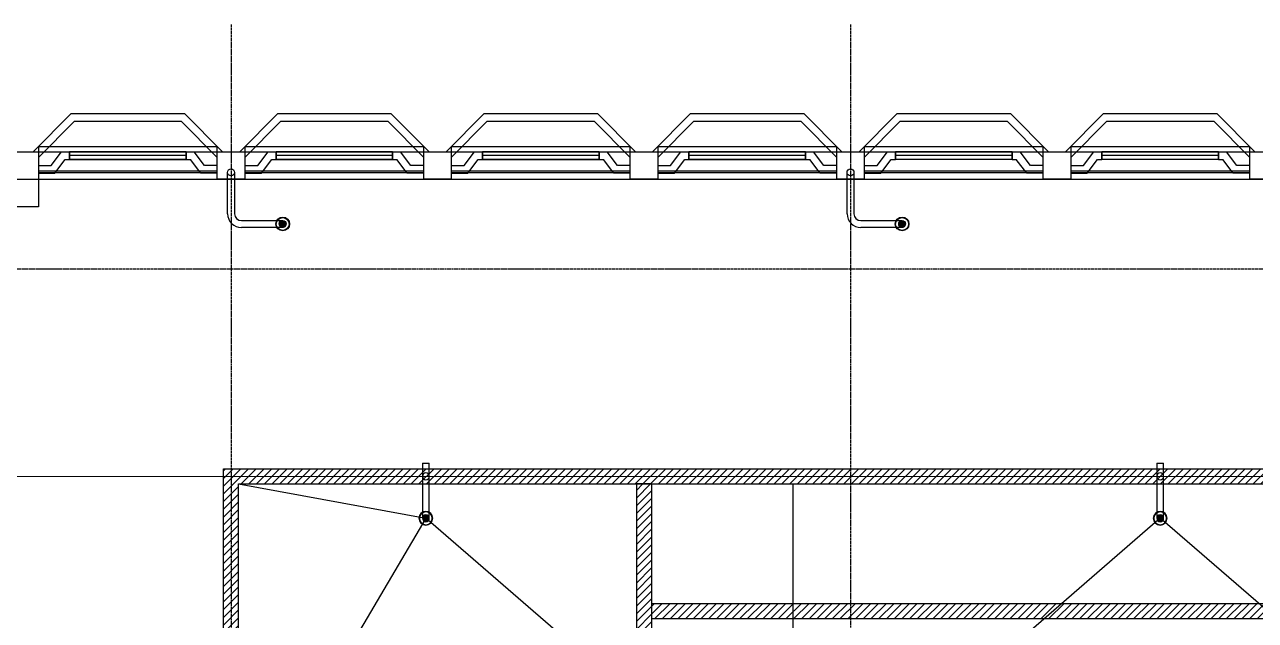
# Model space of a CAD drawing. Header units: millimetres. Extents: x -27283 to 25217, y -11774 to 11826.
# Drawn here: x -17533 to 350, y 3161 to 11826 of the extents above; entities that cross this region are included whole.
import ezdxf

# ---------------------------------------------------------------- set-up
doc = ezdxf.new("R2010")
doc.units = ezdxf.units.MM
doc.linetypes.add('PCENTRE', pattern=[50.8, 31.75, -6.35, 6.35, -6.35])
doc.linetypes.add('PCENTRE2', pattern=[28.575, 19.05, -3.175, 3.175, -3.175])
for name, color, linetype in [('Boundaries_and_building_grids', 140, 'PCENTRE2'), ('Columns_conc_steel_timber', 5, 'Continuous'), ('Eleventh Floor - Doors Windows and Openings', 1, 'Continuous'), ('Eleventh Floor - General', 1, 'Continuous'), ('Eleventh Floor - Structural Members', 7, 'Continuous'), ('Eleventh Floor - Walls', 1, 'Continuous'), ('Lift Motor Room Roof - Piped Services', 7, 'Continuous'), ('Lift Motor Room Roof - Roofs', 7, 'Continuous'), ('Rain_and_storm_water', 1, 'Continuous'), ('Roof - Piped Services', 7, 'Continuous'), ('Roof - Roofs', 7, 'Continuous'), ('Roof - Walls', 7, 'Continuous'), ('Tenth Floor - Doors Windows and Openings', 7, 'Continuous')]:
    doc.layers.add(name, color=color, linetype=linetype)
pattern_1 = [(0, (-13468.7696, -115.976), (0, 6.25), [])]

# ---------------------------------------------------------------- blocks, each defined once
blk = doc.blocks.new('LH RW Outlet')
at = {"layer": 'Roof - Piped Services', "linetype": 'Continuous'}
h = blk.add_hatch(dxfattribs=at)
h.set_pattern_fill('lines', color=2, scale=6.25, style=0)
h.set_pattern_definition(pattern_1)
h.paths.add_polyline_path([(700, -750, -1), (800, -750, -1)])
at = {"layer": 'Roof - Piped Services', "color": 4, "linetype": 'Continuous', "lineweight": -3}
for p, q in [((-50, -600), (-50, 0)), ((50, 0), (50, -600)), ((150, -700), (750, -700)), ((750, -800), (150, -800))]:
    blk.add_line(p, q, dxfattribs=at)
at = {"layer": 'Roof - Piped Services', "color": 4, "linetype": 'Continuous'}
blk.add_circle((750, -750), 100, dxfattribs=at)
at = {"layer": 'Roof - Piped Services', "color": 1, "linetype": 'Continuous'}
for radius in [93.8, 50]:
    blk.add_circle((750, -750), radius, dxfattribs=at)
at = {"layer": 'Roof - Piped Services', "color": 2, "linetype": 'Continuous'}
blk.add_circle((750, -750), 50, dxfattribs=at)
at = {"layer": 'Roof - Piped Services', "color": 4, "linetype": 'Continuous', "lineweight": -3}
for radius in [200, 100]:
    blk.add_arc((150, -600), radius, 180, 270, dxfattribs=at)
blk = doc.blocks.new('RW Outlet upper')
at = {"layer": 'Lift Motor Room Roof - Piped Services', "linetype": 'Continuous'}
h = blk.add_hatch(dxfattribs=at)
h.set_pattern_fill('lines', color=2, scale=6.25, style=0)
h.set_pattern_definition(pattern_1)
h.paths.add_polyline_path([(700, -750, -1), (800, -750, -1)])
at = {"layer": 'Lift Motor Room Roof - Piped Services', "color": 4, "linetype": 'Continuous', "lineweight": -3}
for p, q in [((700, -140, -4080), (700, 50, -4080)), ((800, 50, -4080), (700, 50, -4080)), ((800, 50, -4080), (800, -140, -4080)), ((700, -750), (700, -140)), ((800, -140), (800, -750))]:
    blk.add_line(p, q, dxfattribs=at)
blk.add_circle((750, -140, -4080), 50, dxfattribs=at)
blk.add_circle((750, -140, -4080), 50, dxfattribs=at)
at = {"layer": 'Lift Motor Room Roof - Piped Services', "color": 4, "linetype": 'Continuous'}
blk.add_circle((750, -750), 100, dxfattribs=at)
at = {"layer": 'Lift Motor Room Roof - Piped Services', "color": 1, "linetype": 'Continuous'}
for radius in [93.8, 50]:
    blk.add_circle((750, -750), radius, dxfattribs=at)
at = {"layer": 'Lift Motor Room Roof - Piped Services', "color": 2, "linetype": 'Continuous'}
blk.add_circle((750, -750), 50, dxfattribs=at)

msp = doc.modelspace()

# ---------------------------------------------------------------- hatches: boundary and pattern name
at = {"layer": 'Roof - Walls', "linetype": 'Continuous', "lineweight": -3}
h = msp.add_hatch(dxfattribs=at)
h.set_pattern_fill('ANSI31', color=8, scale=25)
h.paths.add_polyline_path([(-14643, 5366), (12577, 5366), (12577, -5314), (-14643, -5314)])
h.paths.add_polyline_path([(-14423, 5146), (12357, 5146), (12357, -5094), (-14423, -5094)])
h = msp.add_hatch(dxfattribs=at)
h.set_pattern_fill('ANSI31', color=8, scale=25)
h.paths.add_polyline_path([(-8423, 5146), (-8423, -5094), (-8643, -5094), (-8643, 5146)])
h = msp.add_hatch(dxfattribs=at)
h.set_pattern_fill('ANSI31', color=8, scale=25)
h.paths.add_polyline_path([(-8423, 3407), (6357, 3407), (6357, 3187), (-8423, 3187)])

# ---------------------------------------------------------------- linework, layer by layer
at = {"layer": 'Boundaries_and_building_grids', "color": 140, "linetype": 'PCENTRE', "lineweight": -3}
for p, q in [((-14533, 11826), (-14533, -11774)), ((-5533, 11826), (-5533, -11774)), ((-27283, 8276), (25217, 8276))]:
    msp.add_line(p, q, dxfattribs=at)
at = {"layer": 'Columns_conc_steel_timber', "color": 5, "linetype": 'Continuous', "elevation": 37950}
for points in [[(-17733, 9976), (-17333, 9976), (-17333, 9176), (-17733, 9176), (-17733, 9976)], [(-14333, 9576), (-14733, 9576), (-14733, 9976), (-14333, 9976), (-14333, 9576)], [(-11333, 9576), (-11733, 9576), (-11733, 9976), (-11333, 9976), (-11333, 9576)], [(-8333, 9576), (-8733, 9576), (-8733, 9976), (-8333, 9976), (-8333, 9576)], [(-5333, 9576), (-5733, 9576), (-5733, 9976), (-5333, 9976), (-5333, 9576)], [(-2333, 9576), (-2733, 9576), (-2733, 9976), (-2333, 9976), (-2333, 9576)], [(667, 9576), (267, 9576), (267, 9976), (667, 9976), (667, 9576)]]:
    msp.add_lwpolyline(points, dxfattribs=at)
at = {"layer": 'Eleventh Floor - Doors Windows and Openings', "color": 1, "linetype": 'Continuous'}
for p, q in [((-16880, 9866, 37950), (-16880, 9976, 37950)), ((-15186, 9976, 37950), (-16880, 9976, 37950)), ((-15186, 9921, 37950), (-16880, 9921, 37950)), ((-15186, 9866, 37950), (-16880, 9866, 37950)), ((-15186, 9866, 37950), (-15186, 9976, 37950)), ((-13880, 9866, 37950), (-13880, 9976, 37950)), ((-12186, 9976, 37950), (-13880, 9976, 37950)), ((-12186, 9921, 37950), (-13880, 9921, 37950)), ((-12186, 9866, 37950), (-13880, 9866, 37950)), ((-12186, 9866, 37950), (-12186, 9976, 37950)), ((-9186, 9976, 37950), (-10880, 9976, 37950)), ((-10880, 9866, 37950), (-10880, 9976, 37950)), ((-9186, 9921, 37950), (-10880, 9921, 37950)), ((-9186, 9866, 37950), (-10880, 9866, 37950)), ((-9186, 9866, 37950), (-9186, 9976, 37950)), ((-6186, 9976, 37950), (-7880, 9976, 37950)), ((-7880, 9866, 37950), (-7880, 9976, 37950)), ((-6186, 9921, 37950), (-7880, 9921, 37950)), ((-6186, 9866, 37950), (-7880, 9866, 37950)), ((-6186, 9866, 37950), (-6186, 9976, 37950)), ((-3186, 9976, 37950), (-4880, 9976, 37950)), ((-4880, 9866, 37950), (-4880, 9976, 37950)), ((-3186, 9921, 37950), (-4880, 9921, 37950)), ((-3186, 9866, 37950), (-4880, 9866, 37950)), ((-3186, 9866, 37950), (-3186, 9976, 37950)), ((-186, 9976, 37950), (-1880, 9976, 37950)), ((-1880, 9866, 37950), (-1880, 9976, 37950)), ((-186, 9921, 37950), (-1880, 9921, 37950)), ((-186, 9866, 37950), (-1880, 9866, 37950)), ((-186, 9866, 37950), (-186, 9976, 37950))]:
    msp.add_line(p, q, dxfattribs=at)
at = {"layer": 'Eleventh Floor - General', "color": 1, "linetype": 'Continuous', "lineweight": 0}
msp.add_xline((-11653, 5256, 37950), (1, 0), dxfattribs=at)
at = {"layer": 'Eleventh Floor - Structural Members', "color": 5, "linetype": 'Continuous', "elevation": 37950}
for points in [[(-17733, 9976), (-17333, 9976), (-17333, 9176), (-17733, 9176), (-17733, 9976)], [(-14333, 9576), (-14733, 9576), (-14733, 9976), (-14333, 9976), (-14333, 9576)], [(-11333, 9576), (-11733, 9576), (-11733, 9976), (-11333, 9976), (-11333, 9576)], [(-8333, 9576), (-8733, 9576), (-8733, 9976), (-8333, 9976), (-8333, 9576)], [(-5333, 9576), (-5733, 9576), (-5733, 9976), (-5333, 9976), (-5333, 9576)], [(-2333, 9576), (-2733, 9576), (-2733, 9976), (-2333, 9976), (-2333, 9576)], [(667, 9576), (267, 9576), (267, 9976), (667, 9976), (667, 9576)]]:
    msp.add_lwpolyline(points, dxfattribs=at)
at = {"layer": 'Eleventh Floor - Walls', "color": 3, "linetype": 'Continuous'}
for p, q in [((-17408, 9976, 37950), (-16856, 10531, 37950)), ((-17333, 9894, 37950), (-16810, 10421, 37950)), ((-16856, 10531, 37950), (-15210, 10531, 37950)), ((-16810, 10421, 37950), (-15256, 10421, 37950)), ((-14733, 9894, 37950), (-15256, 10421, 37950)), ((-14657, 9976, 37950), (-15210, 10531, 37950)), ((-14408, 9976, 37950), (-13856, 10531, 37950)), ((-14333, 9894, 37950), (-13810, 10421, 37950)), ((-13856, 10531, 37950), (-12210, 10531, 37950)), ((-13810, 10421, 37950), (-12256, 10421, 37950)), ((-11733, 9894, 37950), (-12256, 10421, 37950)), ((-11657, 9976, 37950), (-12210, 10531, 37950)), ((-11408, 9976, 37950), (-10856, 10531, 37950)), ((-11333, 9894, 37950), (-10810, 10421, 37950)), ((-10856, 10531, 37950), (-9210, 10531, 37950)), ((-10810, 10421, 37950), (-9256, 10421, 37950)), ((-8733, 9894, 37950), (-9256, 10421, 37950)), ((-8657, 9976, 37950), (-9210, 10531, 37950)), ((-8408, 9976, 37950), (-7856, 10531, 37950)), ((-8333, 9894, 37950), (-7810, 10421, 37950)), ((-7856, 10531, 37950), (-6210, 10531, 37950)), ((-7810, 10421, 37950), (-6256, 10421, 37950)), ((-5733, 9894, 37950), (-6256, 10421, 37950)), ((-5657, 9976, 37950), (-6210, 10531, 37950)), ((-5408, 9976, 37950), (-4856, 10531, 37950)), ((-5333, 9894, 37950), (-4810, 10421, 37950)), ((-4856, 10531, 37950), (-3210, 10531, 37950)), ((-4810, 10421, 37950), (-3256, 10421, 37950)), ((-2733, 9894, 37950), (-3256, 10421, 37950)), ((-2657, 9976, 37950), (-3210, 10531, 37950)), ((-2408, 9976, 37950), (-1856, 10531, 37950)), ((-2333, 9894, 37950), (-1810, 10421, 37950)), ((-1856, 10531, 37950), (-210, 10531, 37950)), ((-1810, 10421, 37950), (-256, 10421, 37950)), ((267, 9894, 37950), (-256, 10421, 37950)), ((343, 9976, 37950), (-210, 10531, 37950)), ((-17146, 9776, 37950), (-16996, 9976, 37950)), ((-17092, 9666, 37950), (-16942, 9866, 37950)), ((-16996, 9976, 37950), (-15070, 9976, 37950)), ((-16942, 9866, 37950), (-15124, 9866, 37950)), ((-16880, 9976, 37950), (-16880, 9866, 37950)), ((-15186, 9976, 37950), (-15186, 9866, 37950)), ((-14973, 9666, 37950), (-15124, 9866, 37950)), ((-14919, 9776, 37950), (-15070, 9976, 37950)), ((-14146, 9776, 37950), (-13996, 9976, 37950)), ((-14092, 9666, 37950), (-13942, 9866, 37950)), ((-13996, 9976, 37950), (-12070, 9976, 37950)), ((-13942, 9866, 37950), (-12124, 9866, 37950)), ((-13880, 9976, 37950), (-13880, 9866, 37950)), ((-12186, 9976, 37950), (-12186, 9866, 37950)), ((-11973, 9666, 37950), (-12124, 9866, 37950)), ((-11919, 9776, 37950), (-12070, 9976, 37950)), ((-11146, 9776, 37950), (-10996, 9976, 37950)), ((-11092, 9666, 37950), (-10942, 9866, 37950)), ((-10996, 9976, 37950), (-9070, 9976, 37950)), ((-10942, 9866, 37950), (-9124, 9866, 37950)), ((-10880, 9976, 37950), (-10880, 9866, 37950)), ((-9186, 9976, 37950), (-9186, 9866, 37950)), ((-8973, 9666, 37950), (-9124, 9866, 37950)), ((-8919, 9776, 37950), (-9070, 9976, 37950)), ((-8146, 9776, 37950), (-7996, 9976, 37950)), ((-8092, 9666, 37950), (-7942, 9866, 37950)), ((-7996, 9976, 37950), (-6070, 9976, 37950)), ((-7942, 9866, 37950), (-6124, 9866, 37950)), ((-7880, 9976, 37950), (-7880, 9866, 37950)), ((-6186, 9976, 37950), (-6186, 9866, 37950)), ((-5973, 9666, 37950), (-6124, 9866, 37950)), ((-5919, 9776, 37950), (-6070, 9976, 37950)), ((-5146, 9776, 37950), (-4996, 9976, 37950)), ((-5092, 9666, 37950), (-4942, 9866, 37950)), ((-4996, 9976, 37950), (-4880, 9976, 37950)), ((-4942, 9866, 37950), (-4880, 9866, 37950)), ((-4880, 9976, 37950), (-4880, 9866, 37950)), ((-3186, 9976, 37950), (-3186, 9866, 37950)), ((-3186, 9976, 37950), (-3070, 9976, 37950)), ((-3186, 9866, 37950), (-3124, 9866, 37950)), ((-2973, 9666, 37950), (-3124, 9866, 37950)), ((-2919, 9776, 37950), (-3070, 9976, 37950)), ((-2146, 9776, 37950), (-1996, 9976, 37950)), ((-2092, 9666, 37950), (-1942, 9866, 37950)), ((-1996, 9976, 37950), (-1880, 9976, 37950)), ((-1942, 9866, 37950), (-1880, 9866, 37950)), ((-1880, 9976, 37950), (-1880, 9866, 37950)), ((-186, 9976, 37950), (-186, 9866, 37950)), ((-186, 9976, 37950), (-70, 9976, 37950)), ((-186, 9866, 37950), (-124, 9866, 37950)), ((27, 9666, 37950), (-124, 9866, 37950)), ((81, 9776, 37950), (-70, 9976, 37950)), ((-17333, 9776, 37950), (-17146, 9776, 37950)), ((-17333, 9666, 37950), (-17092, 9666, 37950)), ((-14733, 9666, 37950), (-14973, 9666, 37950)), ((-14733, 9776, 37950), (-14919, 9776, 37950)), ((-14333, 9776, 37950), (-14146, 9776, 37950)), ((-14333, 9666, 37950), (-14092, 9666, 37950)), ((-11733, 9666, 37950), (-11973, 9666, 37950)), ((-11733, 9776, 37950), (-11919, 9776, 37950)), ((-11333, 9776, 37950), (-11146, 9776, 37950)), ((-11333, 9666, 37950), (-11092, 9666, 37950)), ((-8733, 9666, 37950), (-8973, 9666, 37950)), ((-8733, 9776, 37950), (-8919, 9776, 37950)), ((-8333, 9776, 37950), (-8146, 9776, 37950)), ((-8333, 9666, 37950), (-8092, 9666, 37950)), ((-5733, 9666, 37950), (-5973, 9666, 37950)), ((-5733, 9776, 37950), (-5919, 9776, 37950)), ((-5333, 9776, 37950), (-5146, 9776, 37950)), ((-5333, 9666, 37950), (-5092, 9666, 37950)), ((-2733, 9666, 37950), (-2973, 9666, 37950)), ((-2733, 9776, 37950), (-2919, 9776, 37950)), ((-2333, 9776, 37950), (-2146, 9776, 37950)), ((-2333, 9666, 37950), (-2092, 9666, 37950)), ((267, 9666, 37950), (27, 9666, 37950)), ((267, 9776, 37950), (81, 9776, 37950))]:
    msp.add_line(p, q, dxfattribs=at)
at = {"layer": 'Lift Motor Room Roof - Roofs', "color": 4, "linetype": 'Continuous', "lineweight": -3}
for p, q in [((-14643, 5366, 46830), (12577, 5366, 46830)), ((-14643, -5314, 46830), (-14643, 5366, 46830))]:
    msp.add_line(p, q, dxfattribs=at)
at = {"layer": 'Lift Motor Room Roof - Roofs', "color": 3, "linetype": 'Continuous', "lineweight": -3}
for p, q in [((-14423, 5146, 46830), (12357, 5146, 46830)), ((-14423, -5094, 46830), (-14423, 5146, 46830))]:
    msp.add_line(p, q, dxfattribs=at)
at = {"layer": 'Lift Motor Room Roof - Roofs', "color": 1, "linetype": 'Continuous', "lineweight": -3}
for p, q in [((-14423, 5146, 46830), (-11703, 4646, 46830)), ((-6368, -5094, 46830), (-6368, 5146, 46830)), ((-11703, 4646, 46830), (-14423, 26, 46830)), ((-6368, 26, 46830), (-11703, 4646, 46830)), ((-1033, 4646, 46830), (-6368, 26, 46830)), ((4302, 26, 46830), (-1033, 4646, 46830))]:
    msp.add_line(p, q, dxfattribs=at)
at = {"layer": 'Roof - Roofs', "color": 3, "linetype": 'Continuous', "lineweight": -3}
for p, q in [((-25233, 9976, 42250), (23167, 9976, 42250)), ((-24833, 9576, 42250), (22767, 9576, 42250))]:
    msp.add_line(p, q, dxfattribs=at)
at = {"layer": 'Roof - Roofs', "color": 4, "linetype": 'Continuous', "lineweight": -3}
for centre in [(-14533, 9676, 42250), (-5533, 9676, 42250)]:
    msp.add_circle(centre, 50, dxfattribs=at)
at = {"layer": 'Roof - Walls', "color": 3, "linetype": 'Continuous', "lineweight": -3}
for p, q in [((-8643, 5146, 42250), (-8643, -5094, 42250)), ((-8423, 5146, 42250), (-8643, 5146, 42250)), ((-8423, 5146, 42250), (-8423, -5094, 42250)), ((-8423, 5146, 42250), (-8423, 5146, 42250)), ((-8423, 3407, 42250), (6357, 3407, 42250)), ((-8423, 3187, 42250), (6357, 3187, 42250))]:
    msp.add_line(p, q, dxfattribs=at)
at = {"layer": 'Tenth Floor - Doors Windows and Openings', "color": 1, "linetype": 'Continuous'}
for p, q in [((-14733, 9695, 34500), (-17333, 9695, 34500)), ((-17333, 9675, 34500), (-14733, 9675, 34500)), ((-11733, 9695, 34500), (-14333, 9695, 34500)), ((-14333, 9675, 34500), (-11733, 9675, 34500)), ((-8733, 9695, 34500), (-11333, 9695, 34500)), ((-11333, 9675, 34500), (-8733, 9675, 34500)), ((-5733, 9695, 34500), (-8333, 9695, 34500)), ((-8333, 9675, 34500), (-5733, 9675, 34500)), ((-2733, 9695, 34500), (-5333, 9695, 34500)), ((-5333, 9675, 34500), (-2733, 9675, 34500)), ((267, 9695, 34500), (-2333, 9695, 34500)), ((-2333, 9675, 34500), (267, 9675, 34500))]:
    msp.add_line(p, q, dxfattribs=at)
at = {"layer": 'Tenth Floor - Doors Windows and Openings', "color": 1, "linetype": 'Continuous', "elevation": 34500}
for points in [[(-14733, 10046), (-17333, 10046), (-17333, 9576), (-14733, 9576), (-14733, 10046)], [(-11733, 10046), (-14333, 10046), (-14333, 9576), (-11733, 9576), (-11733, 10046)], [(-8733, 10046), (-11333, 10046), (-11333, 9576), (-8733, 9576), (-8733, 10046)], [(-5733, 10046), (-8333, 10046), (-8333, 9576), (-5733, 9576), (-5733, 10046)], [(-2733, 10046), (-5333, 10046), (-5333, 9576), (-2733, 9576), (-2733, 10046)], [(267, 10046), (-2333, 10046), (-2333, 9576), (267, 9576), (267, 10046)]]:
    msp.add_lwpolyline(points, dxfattribs=at)

# ---------------------------------------------------------------- block references
at = {"layer": 'Lift Motor Room Roof - Roofs', "color": 4, "linetype": 'Continuous', "lineweight": -3, "xscale": -1}
for p in [(-10953, 5396, 46830), (-283, 5396, 46830)]:
    msp.add_blockref('RW Outlet upper', p, dxfattribs=at)
at = {"layer": 'Rain_and_storm_water', "color": 4, "linetype": 'Continuous', "lineweight": -3}
for p in [(-14533, 9676, 42250), (-5533, 9676, 42250)]:
    msp.add_blockref('LH RW Outlet', p, dxfattribs=at)

doc.saveas('drawing.dxf')
